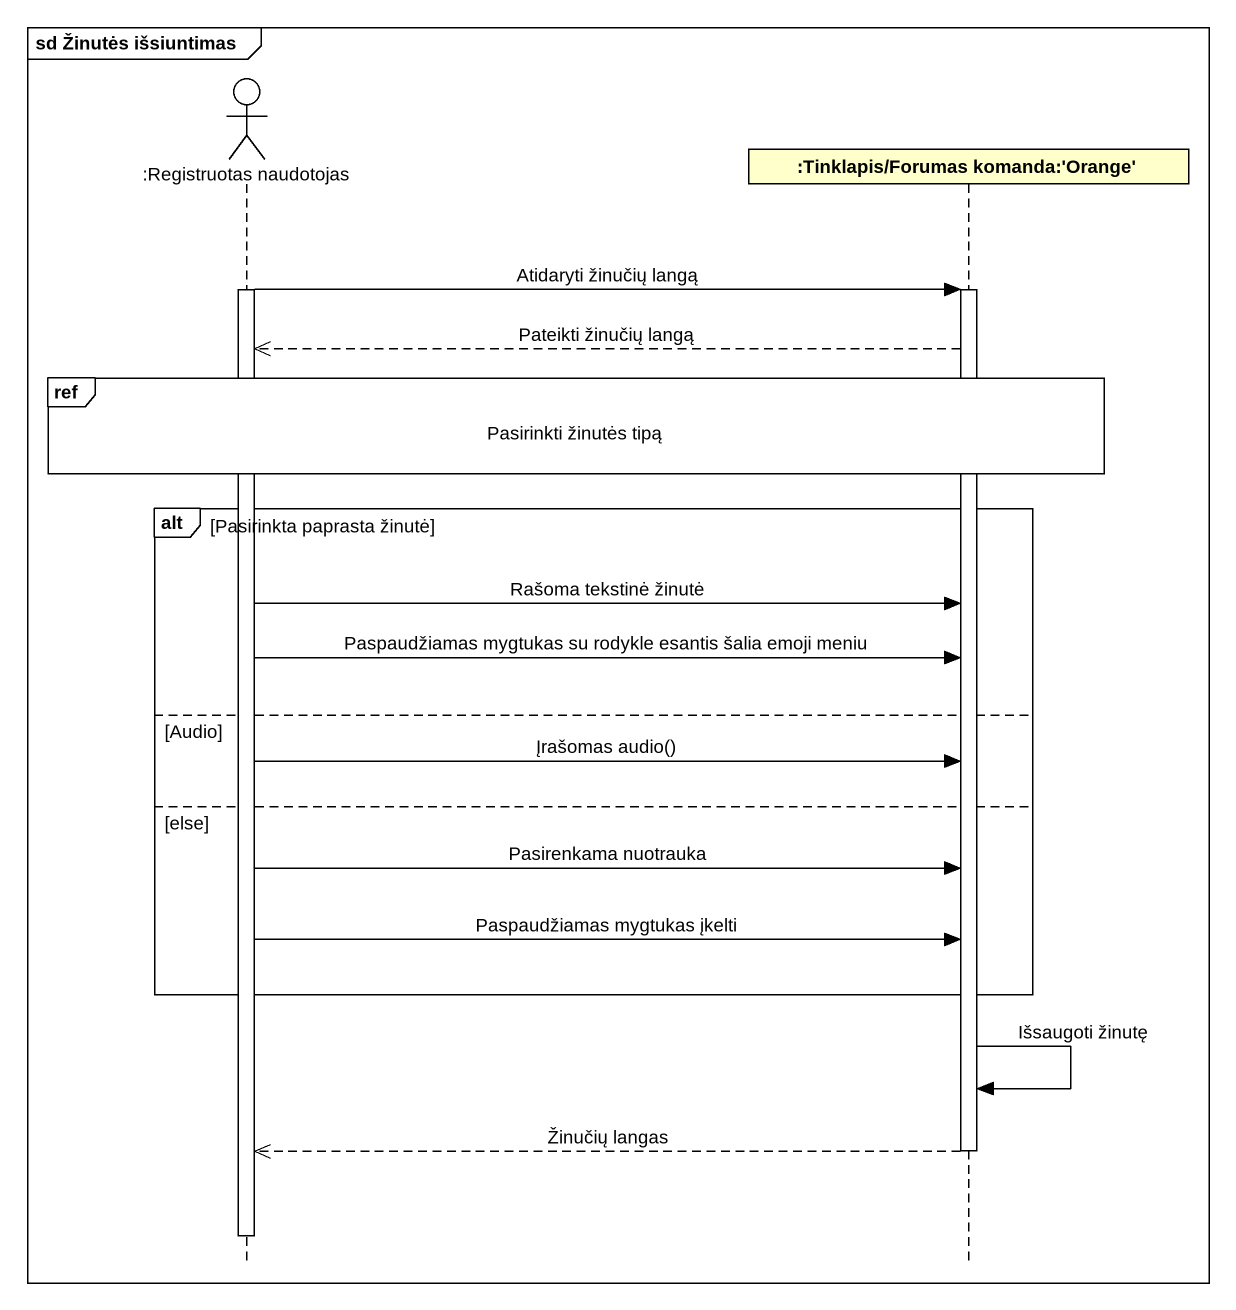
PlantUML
@startuml
mainframe sd Žinutės išsiuntimas
hide footbox
actor ":Registruotas naudotojas" as Registruotas_naudotojas
participant ":Tinklapis/Forumas komanda:'Orange'" as Tinklapis_Forumas_komanda

activate Registruotas_naudotojas
Registruotas_naudotojas -> Tinklapis_Forumas_komanda : Atidaryti žinučių langą
activate Tinklapis_Forumas_komanda
Tinklapis_Forumas_komanda -->> Registruotas_naudotojas : Pateikti žinučių langą
ref over Registruotas_naudotojas, Tinklapis_Forumas_komanda : Pasirinkti žinutės tipą
alt Pasirinkta paprasta žinutė
  Registruotas_naudotojas -> Tinklapis_Forumas_komanda : Rašoma tekstinė žinutė
  Registruotas_naudotojas -> Tinklapis_Forumas_komanda : Paspaudžiamas mygtukas su rodykle esantis šalia emoji meniu
else Audio
  Registruotas_naudotojas -> Tinklapis_Forumas_komanda : Įrašomas audio()
else else
  Registruotas_naudotojas -> Tinklapis_Forumas_komanda : Pasirenkama nuotrauka
  Registruotas_naudotojas -> Tinklapis_Forumas_komanda : Paspaudžiamas mygtukas įkelti
end
Tinklapis_Forumas_komanda -> Tinklapis_Forumas_komanda : Išsaugoti žinutę
Tinklapis_Forumas_komanda -->> Registruotas_naudotojas : Žinučių langas
deactivate Tinklapis_Forumas_komanda
deactivate Registruotas_naudotojas
@enduml
